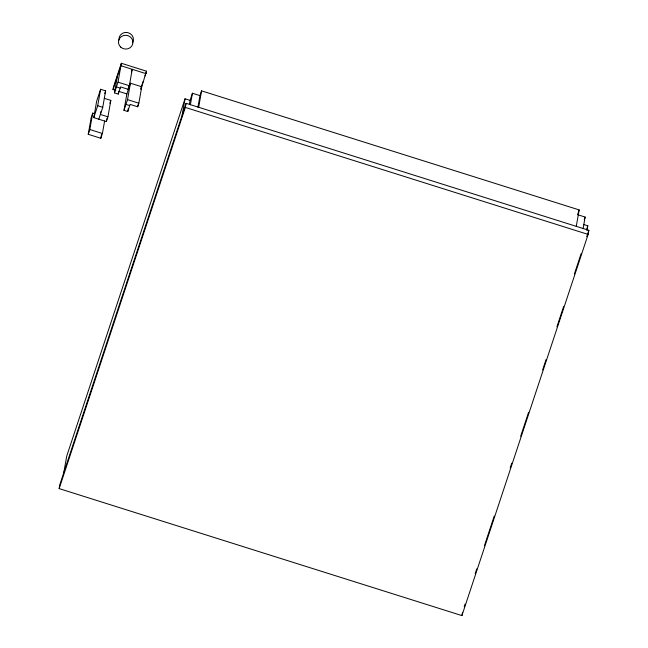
<?xml version="1.0" encoding="UTF-8"?>
<svg xmlns="http://www.w3.org/2000/svg" width="648" height="648" viewBox="0 0 648 648"><rect width="100%" height="100%" fill="white"/><g stroke="black" fill="none" stroke-linecap="round" stroke-linejoin="round"><path stroke-width="0.97" d="M104.628 120.941L102.408 133.496L100.829 138.267L88.241 134.298L91.141 117.871L92.721 113.108L94.519 113.675M88.241 134.298L89.821 129.527L92.721 113.108M104.223 98.31L110.824 100.4L107.933 116.826L106.353 121.589L93.766 117.62L96.665 101.193L100.61 89.278L105.64 90.866L102.749 107.293L98.804 119.208M93.766 117.62L97.71 105.705L100.61 89.278M100.894 111.545L100.375 114.445L107.933 116.826M100.829 138.267L101.517 134.395M106.353 121.589L106.863 118.689M115.798 90.437L113.027 89.562L113.457 87.099L121.346 63.269L146.521 71.207L140.859 89.456M131.358 71.985L132.241 69.312L129.349 85.73L128.158 89.311L120.609 86.929L118.244 94.073L114.469 92.883L117.361 76.456M114.469 92.883L118.017 82.158L121.346 63.269M118.244 94.073L118.584 92.138M123.979 110.354L126.87 93.928L130.418 83.203L141.75 86.775L138.85 103.202L137.668 106.774L130.118 104.393L127.753 111.545L123.979 110.354L127.526 99.63L130.418 83.203M128.158 89.311L128.847 85.439M59.146 488.6L59.867 484.493L186.081 103.316L588.854 230.315L588.133 234.422L461.919 615.6L59.146 488.6L185.352 107.422L186.081 103.316M63.812 472.578L66.712 456.151L185.028 98.796L190.067 100.383L189.386 104.255M127.753 111.545L128.263 108.645M137.668 106.774L138.008 104.846M182.137 115.223L185.028 98.796M190.391 104.83L192.432 93.239L199.981 95.621L197.94 107.212M198.669 107.284L201.56 90.858L579.166 209.92L576.266 226.346M461.919 615.6L462.502 612.311M583.095 228.663L585.136 217.064L577.587 214.682L579.166 209.92M586.958 230.631L587.809 225.804L583.613 224.475M104.757 93.547L105.64 90.866M113.027 89.562L120.917 65.74L146.084 73.678M109.885 103.259L110.824 100.4M140.843 88.363L143.054 81.689M144.941 75.978L146.521 71.207M190.067 100.383L192.432 93.239M199.981 95.621L201.56 90.858M584.253 219.745L585.136 217.064M586.853 228.679L587.809 225.804M464.219 606.731L465.11 604.049M475.178 573.642L476.766 568.839M484.404 545.786L494.262 516.01M510.162 467.978L511.758 463.174M520.66 436.274L528.614 412.258M542.611 369.992L546.11 359.421M556.924 326.762L563.598 306.585M574.412 273.926L581.094 253.757M586.732 236.731L588.854 230.315M118.017 82.158L129.349 85.73M185.352 107.422L588.133 234.422M116.438 86.929L120.212 88.12M118.56 91.303L126.87 93.928M127.526 99.63L138.85 103.202M125.947 104.393L129.722 105.584M97.71 105.705L102.749 107.293M89.821 129.527L102.408 133.496M119.005 40.038A7.266 6.893 10 0 1 127.624 32.554A7.266 6.893 10 0 1 132.508 42.825M120.722 47.118A7.266 6.893 10 0 0 132.759 43.886A7.266 6.893 10 0 0 123.614 35.527A7.266 6.893 10 0 0 120.722 47.118"/></g></svg>
